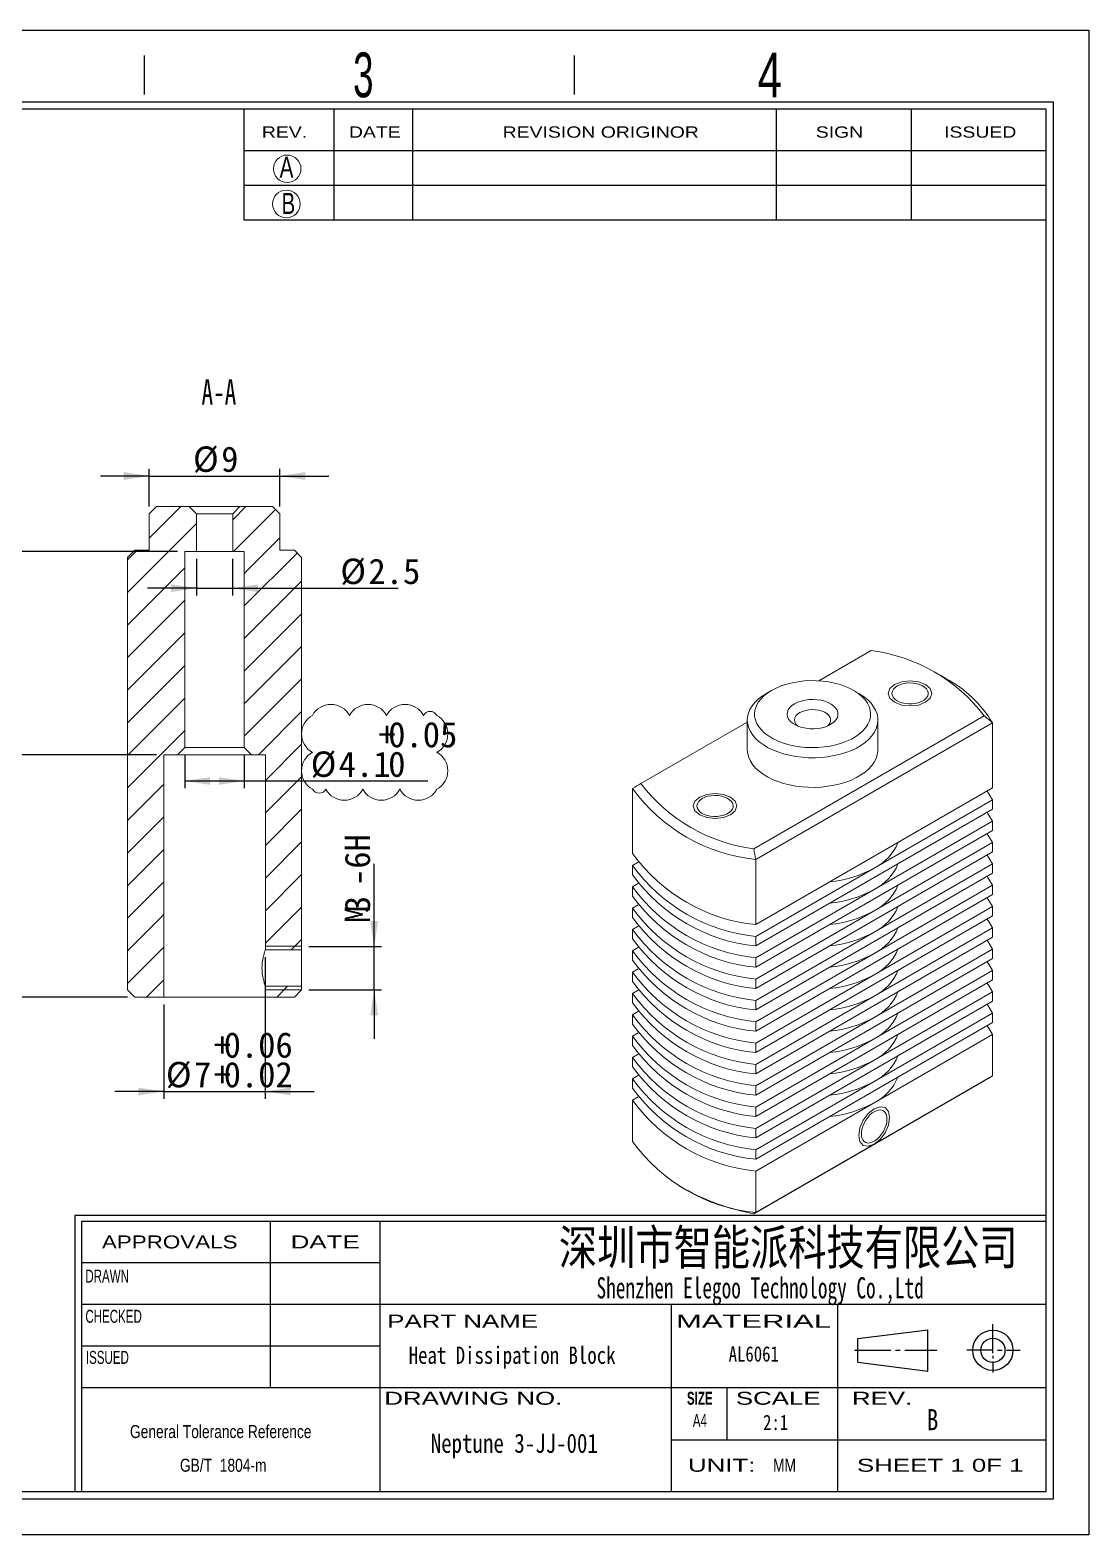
# Model space of a CAD drawing. Header units: millimetres. Extents: x 1 to 148, y 1 to 104.
# Drawn here: x 74.6 to 147.6, y 0.6 to 104.3 of the extents above; entities that cross this region are included whole.
import ezdxf

# ---------------------------------------------------------------- set-up
doc = ezdxf.new("R2010")
doc.units = ezdxf.units.MM
doc.header["$LTSCALE"] = 0.5
doc.layers.add('SLD-0', color=179, linetype='Continuous')
doc.styles.add('SLDTEXTSTYLE0', font='SIMSUN.TTC', dxfattribs={"width": 0.67})
doc.styles.add('SLDTEXTSTYLE1', font='SIMSUN.TTC', dxfattribs={"width": 0.8})
doc.styles.add('SLDTEXTSTYLE10', font='ARIAL.TTF', dxfattribs={"width": 0.7584})
doc.styles.add('SLDTEXTSTYLE11', font='ARIAL.TTF', dxfattribs={"width": 1.2324})
doc.styles.add('SLDTEXTSTYLE12', font='ARIAL.TTF', dxfattribs={"width": 1.7064})
doc.styles.add('SLDTEXTSTYLE13', font='SIMSUN.TTC', dxfattribs={"width": 0.8, "bigfont": 'bigfont'})
doc.styles.add('SLDTEXTSTYLE14', font='SIMKAI.TTF', dxfattribs={"width": 0.67})
doc.styles.add('SLDTEXTSTYLE15', font='SIMSUN.TTC')
doc.styles.add('SLDTEXTSTYLE16', font='仿宋_GB2312', dxfattribs={"width": 0.67})
doc.styles.add('SLDTEXTSTYLE2', font='SIMFANG.TTF', dxfattribs={"width": 0.8})
doc.styles.add('SLDTEXTSTYLE3', font='SIMSUN.TTC', dxfattribs={"width": 0.8})
doc.styles.add('SLDTEXTSTYLE5', font='ARIAL.TTF', dxfattribs={"width": 0.63516})
doc.styles.add('SLDTEXTSTYLE6', font='GOTHIC.TTF', dxfattribs={"width": 0.7304})
doc.styles.add('SLDTEXTSTYLE7', font='GOTHIC.TTF', dxfattribs={"width": 0.61171})
doc.styles.add('SLDTEXTSTYLE8', font='ARIALBD.TTF', dxfattribs={"width": 0.63516})
doc.styles.add('SLDTEXTSTYLE9', font='ARIAL.TTF', dxfattribs={"width": 1.422})
doc.dimstyles.new('SLDDIMSTYLE0', dxfattribs={"dimtxt": 1.75, "dimasz": 1.75, "dimexe": 0, "dimexo": 0.0625, "dimgap": 0.4375, "dimtad": 2, "dimrnd": 1e-09, "dimzin": 12, "dimdsep": 46, "dimtxsty": 'SLDTEXTSTYLE0', "dimsah": 1, "dimcen": 0.09, "dimadec": 0, "dimazin": 3, "dimtfac": 1, "dimtofl": 0, "dimtmove": 0, "dimatfit": 3, "dimfxl": 0, "dimfrac": 2, "dimtolj": 1, "dimtzin": 12, "dimarcsym": 0})
doc.dimstyles.new('SLDDIMSTYLE2', dxfattribs={"dimtxt": 1.75, "dimasz": 1.75, "dimexe": 0, "dimexo": 0.0625, "dimgap": 0.4375, "dimtad": 2, "dimrnd": 1e-09, "dimzin": 12, "dimdsep": 46, "dimtxsty": 'SLDTEXTSTYLE0', "dimsah": 1, "dimcen": 0.09, "dimadec": 0, "dimazin": 3, "dimtfac": 1, "dimtmove": 0, "dimatfit": 0, "dimfxl": 0, "dimfrac": 2, "dimtolj": 1, "dimtzin": 12, "dimarcsym": 0})
doc.dimstyles.new('SLDDIMSTYLE5', dxfattribs={"dimtxt": 1.75, "dimasz": 1.75, "dimexe": 0, "dimexo": 0.0625, "dimgap": 0.4375, "dimtad": 2, "dimrnd": 1e-09, "dimzin": 12, "dimdsep": 46, "dimtxsty": 'SLDTEXTSTYLE0', "dimsah": 1, "dimcen": 0.09, "dimadec": 0, "dimazin": 3, "dimtol": 1, "dimtp": 0.06, "dimtm": -0.02, "dimtfac": 1, "dimtmove": 0, "dimatfit": 0, "dimfxl": 0, "dimfrac": 2, "dimtolj": 1, "dimarcsym": 0})
doc.dimstyles.new('SLDDIMSTYLE6', dxfattribs={"dimtxt": 1.75, "dimasz": 1.75, "dimexe": 0, "dimexo": 0.0625, "dimgap": 0.4375, "dimtad": 2, "dimrnd": 1e-09, "dimzin": 12, "dimdsep": 46, "dimtxsty": 'SLDTEXTSTYLE0', "dimsah": 1, "dimcen": 0.09, "dimadec": 0, "dimazin": 3, "dimtol": 1, "dimtp": 0.05, "dimtfac": 1, "dimtofl": 0, "dimtmove": 0, "dimatfit": 3, "dimfxl": 0, "dimfrac": 2, "dimtolj": 1, "dimarcsym": 0})

# ---------------------------------------------------------------- blocks, each defined once
blk = doc.blocks.new('SW_NOTE_2')
at = {"layer": 'SLD-0', "color": 0, "char_height": 0.8963, "attachment_point": 2, "style": 'SLDTEXTSTYLE10'}
for s, insert in [('General Tolerance Reference ', (6.51, 1.16)), (' GB/T  1804-m', (6.55, -1.16))]:
    blk.add_mtext(s, dxfattribs=dict(at, insert=insert))
blk = doc.blocks.new('_D_9')
at = {"layer": 'SLD-0', "color": 5}
for p, q in [((98.3, 41.2), (98.3, 46.89)), ((93.8, 41.2), (98.8, 41.2)), ((98.3, 38.2), (98.3, 41.2)), ((93.8, 38.2), (98.8, 38.2)), ((98.3, 38.2), (98.3, 34.84))]:
    blk.add_line(p, q, dxfattribs=at)
for points in [[(98.3, 41.2), (98.57, 42.95), (98.03, 42.95)], [(98.3, 38.2), (98.03, 36.45), (98.57, 36.45)]]:
    blk.add_solid(points, dxfattribs=at)
at = {"layer": 'SLD-0', "color": 5, "char_height": 1.75, "attachment_point": 1, "rotation": 90, "style": 'SLDTEXTSTYLE15'}
for s, insert in [(' -6H', (96.27, 44.17)), ('M', (96.27, 42.81)), ('3', (96.27, 43.49))]:
    blk.add_mtext(s, dxfattribs=dict(at, insert=insert))
blk = doc.blocks.new('_D_10')
at = {"layer": 'SLD-0', "color": 5}
for p, q in [((90.8, 40.45), (90.8, 30.7)), ((83.8, 37.2), (83.8, 30.7)), ((83.8, 31.2), (80.44, 31.2)), ((83.8, 31.2), (90.8, 31.2)), ((90.8, 31.2), (94.17, 31.2))]:
    blk.add_line(p, q, dxfattribs=at)
for points in [[(83.8, 31.2), (82.05, 31.47), (82.05, 30.93)], [(90.8, 31.2), (92.55, 30.93), (92.55, 31.47)]]:
    blk.add_solid(points, dxfattribs=at)
at = {"layer": 'SLD-0', "color": 5, "char_height": 1.75, "attachment_point": 1, "style": 'SLDTEXTSTYLE15'}
for s, insert in [('0.06', (87.93, 35.28)), ('+', (87.25, 35.28)), ('%%c', (83.95, 33.24)), ('7', (85.89, 33.24)), ('0.02', (87.93, 33.24)), ('+', (87.25, 33.24))]:
    blk.add_mtext(s, dxfattribs=dict(at, insert=insert))
blk = doc.blocks.new('_D_11')
at = {"layer": 'SLD-0', "color": 5}
for p, q in [((85.25, 54.4), (85.25, 52.1)), ((89.35, 54.4), (89.35, 52.1)), ((85.25, 52.6), (89.35, 52.6)), ((89.35, 52.6), (101.99, 52.6))]:
    blk.add_line(p, q, dxfattribs=at)
for points in [[(85.25, 52.6), (87, 52.33), (87, 52.86)], [(89.35, 52.6), (87.6, 52.86), (87.6, 52.33)]]:
    blk.add_solid(points, dxfattribs=at)
at = {"layer": 'SLD-0', "color": 5, "char_height": 1.75, "attachment_point": 1, "style": 'SLDTEXTSTYLE15'}
for s, insert in [('+', (98.59, 56.67)), ('0.05', (99.27, 56.67)), ('%%c', (93.93, 54.63)), ('4.1', (95.86, 54.63)), ('0', (99.27, 54.63))]:
    blk.add_mtext(s, dxfattribs=dict(at, insert=insert))
blk = doc.blocks.new('_D_12')
at = {"layer": 'SLD-0', "color": 5}
for p, q in [((83.3, 54.4), (72.8, 54.4)), ((73.3, 54.4), (73.3, 37.7)), ((81.3, 37.7), (72.8, 37.7))]:
    blk.add_line(p, q, dxfattribs=at)
for points in [[(73.3, 54.4), (73.03, 52.65), (73.57, 52.65)], [(73.3, 37.7), (73.57, 39.45), (73.03, 39.45)]]:
    blk.add_solid(points, dxfattribs=at)
at = {"layer": 'SLD-0', "color": 5, "insert": (71.27, 45.7), "char_height": 1.75, "attachment_point": 1, "rotation": 90, "style": 'SLDTEXTSTYLE15'}
blk.add_mtext('16.7', dxfattribs=at)
blk = doc.blocks.new('_D_13')
at = {"layer": 'SLD-0', "color": 5}
for p, q in [((86.05, 67.9), (86.05, 65.38)), ((88.55, 67.9), (88.55, 65.38)), ((86.05, 65.88), (82.69, 65.88)), ((86.05, 65.88), (88.55, 65.88)), ((88.55, 65.88), (99.95, 65.88))]:
    blk.add_line(p, q, dxfattribs=at)
for points in [[(86.05, 65.88), (84.3, 66.15), (84.3, 65.61)], [(88.55, 65.88), (90.3, 65.61), (90.3, 66.15)]]:
    blk.add_solid(points, dxfattribs=at)
at = {"layer": 'SLD-0', "color": 5, "char_height": 1.75, "attachment_point": 1, "style": 'SLDTEXTSTYLE15'}
for s, insert in [('%%c', (95.97, 67.92)), ('2.5', (97.91, 67.92))]:
    blk.add_mtext(s, dxfattribs=dict(at, insert=insert))
blk = doc.blocks.new('_D_14')
at = {"layer": 'SLD-0', "color": 5}
for p, q in [((84.75, 68.4), (72.8, 68.4)), ((73.3, 68.4), (73.3, 54.4)), ((83.3, 54.4), (72.8, 54.4))]:
    blk.add_line(p, q, dxfattribs=at)
for points in [[(73.3, 68.4), (73.03, 66.65), (73.57, 66.65)], [(73.3, 54.4), (73.57, 56.15), (73.03, 56.15)]]:
    blk.add_solid(points, dxfattribs=at)
at = {"layer": 'SLD-0', "color": 5, "insert": (71.27, 62.16), "char_height": 1.75, "attachment_point": 1, "rotation": 90, "style": 'SLDTEXTSTYLE15'}
blk.add_mtext('14', dxfattribs=at)
blk = doc.blocks.new('_D_15')
at = {"layer": 'SLD-0', "color": 5}
for p, q in [((82.8, 71.5), (82.8, 74.11)), ((91.8, 71.5), (91.8, 74.11)), ((82.8, 73.61), (79.44, 73.61)), ((82.8, 73.61), (91.8, 73.61)), ((91.8, 73.61), (95.17, 73.61))]:
    blk.add_line(p, q, dxfattribs=at)
for points in [[(82.8, 73.61), (81.05, 73.88), (81.05, 73.34)], [(91.8, 73.61), (93.55, 73.34), (93.55, 73.88)]]:
    blk.add_solid(points, dxfattribs=at)
at = {"layer": 'SLD-0', "color": 5, "char_height": 1.75, "attachment_point": 1, "style": 'SLDTEXTSTYLE15'}
for s, insert in [('%%c', (85.82, 75.65)), ('9', (87.76, 75.65))]:
    blk.add_mtext(s, dxfattribs=dict(at, insert=insert))
blk = doc.blocks.new('SW_REVISION_CLOUD_0')
at = {"layer": 'SLD-0', "color": 0, "linetype": 'Continuous', "lineweight": 0}
for centre, radius, start, end in [((-3.01, 1.84), 1.46, 28.955, 151.045), ((-0.46, 1.84), 1.46, 28.955, 151.045), ((2.09, 1.84), 1.46, 28.955, 151.045), ((-3.58, 1.27), 1.46, 118.955, 241.045), ((3.82, 2.29), 0.53, 28.955, 151.045), ((3.58, 1.27), 1.46, 298.955, 61.045), ((-3.58, -1.27), 1.46, 118.955, 241.045), ((3.58, -1.27), 1.46, 298.955, 61.045), ((-3.82, -2.29), 0.53, 208.955, 331.045), ((-2.09, -1.84), 1.46, 208.955, 331.045), ((0.46, -1.84), 1.46, 208.955, 331.045), ((3.01, -1.84), 1.46, 208.955, 331.045)]:
    blk.add_arc(centre, radius, start, end, dxfattribs=at)

msp = doc.modelspace()

# ---------------------------------------------------------------- hatches: boundary and pattern name
at = {"linetype": 'Continuous', "lineweight": 0}
h = msp.add_hatch(dxfattribs=at)
h.set_pattern_fill('ANSI31', scale=0.5, angle=3e-322, style=0)
h.paths.add_polyline_path([(86.053, 68.404), (86.053, 71.004), (85.553, 71.504), (83.303, 71.504), (82.803, 71.004), (82.803, 68.504), (81.803, 68.504), (81.303, 68.004), (81.303, 62.504), (81.303, 61.504), (81.303, 60.704), (81.303, 59.704), (81.303, 58.904), (81.303, 57.904), (81.303, 57.104), (81.303, 56.104), (81.303, 55.304), (81.303, 54.304), (81.303, 53.504), (81.303, 52.504), (81.303, 51.704), (81.303, 50.704), (81.303, 49.904), (81.303, 48.904), (81.303, 48.104), (81.303, 47.104), (81.303, 46.304), (81.303, 45.304), (81.303, 44.504), (81.303, 43.504), (81.303, 42.704), (81.303, 41.704), (81.303, 38.204), (81.803, 37.704), (83.803, 37.704), (83.803, 54.404), (84.753, 54.404), (85.253, 54.904), (85.253, 68.404)], flags=0)
h = msp.add_hatch(dxfattribs=at)
h.set_pattern_fill('ANSI31', scale=0.5, angle=3e-322, style=0)
h.paths.add_polyline_path([(91.303, 71.504), (89.053, 71.504), (88.553, 71.004), (88.553, 68.404), (89.353, 68.404), (89.353, 54.904), (89.853, 54.404), (90.803, 54.404), (90.803, 40.954), (93.303, 40.954), (93.303, 41.704), (93.303, 42.704), (93.303, 43.504), (93.303, 44.504), (93.303, 45.304), (93.303, 46.304), (93.303, 47.104), (93.303, 48.104), (93.303, 48.904), (93.303, 49.904), (93.303, 50.704), (93.303, 51.704), (93.303, 52.504), (93.303, 53.504), (93.303, 54.304), (93.303, 55.304), (93.303, 56.104), (93.303, 57.104), (93.303, 57.904), (93.303, 58.904), (93.303, 59.704), (93.303, 60.704), (93.303, 61.504), (93.303, 62.504), (93.303, 68.004), (92.803, 68.504), (91.803, 68.504), (91.803, 71.004)], flags=0)
h = msp.add_hatch(dxfattribs=at)
h.set_pattern_fill('ANSI31', scale=0.5, angle=3e-322, style=0)
h.paths.add_polyline_path([(90.803, 38.454), (90.803, 37.704), (92.803, 37.704), (93.303, 38.204), (93.303, 38.454)], flags=0)

# ---------------------------------------------------------------- linework, layer by layer
at = {"color": 7, "linetype": 'Continuous', "lineweight": 15}
for p, q in [((83.303, 71.504), (82.803, 71.004)), ((82.803, 68.504), (82.803, 71.004)), ((85.553, 71.504), (83.303, 71.504)), ((86.053, 71.004), (85.553, 71.504)), ((85.553, 71.504), (89.053, 71.504)), ((86.053, 71.004), (86.053, 68.404)), ((88.553, 71.004), (86.053, 71.004)), ((89.053, 71.504), (88.553, 71.004)), ((88.553, 68.404), (88.553, 71.004)), ((91.303, 71.504), (89.053, 71.504)), ((91.803, 71.004), (91.303, 71.504)), ((91.803, 71.004), (91.803, 68.504)), ((81.803, 68.504), (81.303, 68.004)), ((82.803, 68.504), (81.803, 68.504)), ((92.803, 68.504), (91.803, 68.504)), ((93.303, 68.004), (92.803, 68.504)), ((81.303, 68.004), (81.303, 62.504)), ((85.253, 68.404), (86.053, 68.404)), ((85.253, 68.404), (85.253, 54.904)), ((88.553, 68.404), (86.053, 68.404)), ((88.553, 68.404), (89.353, 68.404)), ((89.353, 54.904), (89.353, 68.404)), ((93.303, 62.504), (93.303, 68.004)), ((81.303, 61.504), (81.303, 62.504)), ((93.303, 62.504), (93.303, 61.504)), ((81.303, 61.504), (81.303, 60.704)), ((93.303, 60.704), (93.303, 61.504)), ((132.56, 61.581), (128.952, 59.499)), ((81.303, 59.704), (81.303, 60.704)), ((93.303, 60.704), (93.303, 59.704)), ((81.303, 59.704), (81.303, 58.904)), ((93.303, 58.904), (93.303, 59.704)), ((137.705, 59.651), (137.352, 59.856)), ((81.303, 57.904), (81.303, 58.904)), ((93.303, 58.904), (93.303, 57.904)), ((125.683, 58.836), (125.329, 58.632)), ((131.694, 58.632), (131.34, 58.836)), ((81.303, 57.904), (81.303, 57.104)), ((81.303, 56.104), (81.303, 57.104)), ((93.303, 57.104), (93.303, 57.904)), ((93.303, 57.104), (93.303, 56.104)), ((124.463, 47.927), (140.338, 57.091)), ((81.303, 56.104), (81.303, 55.304)), ((93.303, 55.304), (93.303, 56.104)), ((124.012, 56.646), (116.685, 52.417)), ((124.012, 56.795), (124.012, 54.754)), ((140.909, 56.604), (124.599, 47.189)), ((133.012, 54.754), (133.012, 56.795)), ((140.909, 52.113), (140.909, 56.604)), ((81.303, 54.304), (81.303, 55.304)), ((93.303, 55.304), (93.303, 54.304)), ((81.303, 54.304), (81.303, 53.504)), ((83.803, 54.404), (83.803, 37.704)), ((83.803, 54.404), (84.753, 54.404)), ((84.753, 54.404), (85.253, 54.904)), ((89.853, 54.404), (84.753, 54.404)), ((85.253, 54.904), (89.353, 54.904)), ((89.353, 54.904), (89.853, 54.404)), ((89.853, 54.404), (90.803, 54.404)), ((90.803, 40.954), (90.803, 54.404)), ((93.303, 53.504), (93.303, 54.304)), ((81.303, 52.504), (81.303, 53.504)), ((93.303, 53.504), (93.303, 52.504)), ((81.303, 52.504), (81.303, 51.704)), ((93.303, 51.704), (93.303, 52.504)), ((116.114, 47.596), (116.114, 52.087)), ((140.909, 52.113), (132.754, 47.405)), ((81.303, 50.704), (81.303, 51.704)), ((93.303, 51.704), (93.303, 50.704)), ((132.754, 46.589), (140.909, 51.296)), ((140.909, 50.643), (140.909, 51.296)), ((81.303, 50.704), (81.303, 49.904)), ((81.303, 48.904), (81.303, 49.904)), ((93.303, 49.904), (93.303, 50.704)), ((93.303, 49.904), (93.303, 48.904)), ((140.909, 50.643), (132.754, 45.936)), ((132.754, 45.119), (140.909, 49.827)), ((140.909, 49.173), (140.909, 49.827)), ((81.303, 48.904), (81.303, 48.104)), ((93.303, 48.104), (93.303, 48.904)), ((140.909, 49.173), (132.754, 44.466)), ((81.303, 47.104), (81.303, 48.104)), ((93.303, 48.104), (93.303, 47.104)), ((132.754, 43.649), (140.909, 48.357)), ((140.909, 47.704), (132.754, 42.996)), ((140.909, 47.704), (140.909, 48.357)), ((81.303, 47.104), (81.303, 46.304)), ((93.303, 46.304), (93.303, 47.104)), ((116.491, 46.997), (116.114, 46.78)), ((116.114, 46.126), (116.114, 46.78)), ((132.754, 47.405), (124.599, 42.698)), ((124.599, 47.189), (124.599, 42.698)), ((132.754, 42.179), (140.909, 46.887)), ((140.909, 46.234), (140.909, 46.887)), ((81.303, 45.304), (81.303, 46.304)), ((93.303, 46.304), (93.303, 45.304)), ((124.599, 41.881), (132.754, 46.589)), ((132.754, 45.936), (124.599, 41.228)), ((140.909, 46.234), (132.754, 41.526)), ((81.303, 45.304), (81.303, 44.504)), ((93.303, 44.504), (93.303, 45.304)), ((116.491, 45.527), (116.114, 45.31)), ((116.114, 44.657), (116.114, 45.31)), ((124.599, 40.411), (132.754, 45.119)), ((132.754, 40.71), (140.909, 45.417)), ((140.909, 44.764), (132.754, 40.056)), ((140.909, 44.764), (140.909, 45.417)), ((81.303, 43.504), (81.303, 44.504)), ((93.303, 44.504), (93.303, 43.504)), ((116.491, 44.058), (116.114, 43.84)), ((116.114, 43.187), (116.114, 43.84)), ((132.754, 44.466), (124.599, 39.758)), ((124.599, 38.942), (132.754, 43.649)), ((132.754, 39.24), (140.909, 43.948)), ((140.909, 43.294), (140.909, 43.948)), ((81.303, 43.504), (81.303, 42.704)), ((81.303, 41.704), (81.303, 42.704)), ((93.303, 42.704), (93.303, 43.504)), ((93.303, 42.704), (93.303, 41.704)), ((116.491, 42.588), (116.114, 42.37)), ((132.754, 42.996), (124.599, 38.288)), ((140.909, 43.294), (132.754, 38.587)), ((81.303, 41.704), (81.303, 38.204)), ((93.303, 40.954), (93.303, 41.704)), ((116.114, 41.717), (116.114, 42.37)), ((124.599, 37.472), (132.754, 42.179)), ((124.599, 41.881), (124.599, 41.228)), ((132.754, 41.526), (124.599, 36.819)), ((132.754, 37.77), (140.909, 42.478)), ((140.909, 41.825), (132.754, 37.117)), ((140.909, 41.825), (140.909, 42.478)), ((93.303, 40.954), (90.803, 40.954)), ((93.303, 38.454), (93.303, 40.954)), ((116.491, 41.118), (116.114, 40.901)), ((116.114, 40.247), (116.114, 40.901)), ((124.599, 36.002), (132.754, 40.71)), ((132.754, 36.3), (140.909, 41.008)), ((140.909, 40.355), (140.909, 41.008)), ((116.491, 39.648), (116.114, 39.431)), ((116.114, 38.778), (116.114, 39.431)), ((124.599, 40.411), (124.599, 39.758)), ((132.754, 40.056), (124.599, 35.349)), ((140.909, 40.355), (132.754, 35.647)), ((132.754, 34.831), (140.909, 39.538)), ((140.909, 38.885), (140.909, 39.538)), ((90.803, 37.704), (90.803, 38.454)), ((90.803, 38.454), (93.303, 38.454)), ((93.303, 38.204), (93.303, 38.454)), ((124.599, 34.532), (132.754, 39.24)), ((124.599, 38.942), (124.599, 38.288)), ((132.754, 38.587), (124.599, 33.879)), ((140.909, 38.885), (132.754, 34.177)), ((81.303, 38.204), (81.803, 37.704)), ((83.803, 37.704), (81.803, 37.704)), ((83.803, 37.704), (90.803, 37.704)), ((92.803, 37.704), (90.803, 37.704)), ((92.803, 37.704), (93.303, 38.204)), ((116.491, 38.178), (116.114, 37.961)), ((116.114, 37.308), (116.114, 37.961)), ((124.599, 33.063), (132.754, 37.77)), ((124.599, 37.472), (124.599, 36.819)), ((132.754, 33.361), (140.909, 38.068)), ((140.909, 37.415), (132.754, 32.708)), ((140.909, 37.415), (140.909, 38.068)), ((116.491, 36.709), (116.114, 36.491)), ((116.114, 35.838), (116.114, 36.491)), ((132.754, 37.117), (124.599, 32.409)), ((124.599, 31.593), (132.754, 36.3)), ((132.754, 31.891), (140.909, 36.599)), ((140.909, 35.945), (140.909, 36.599)), ((124.599, 36.002), (124.599, 35.349)), ((132.754, 35.647), (124.599, 30.94)), ((140.909, 35.945), (132.754, 31.238)), ((116.491, 35.239), (116.114, 35.021)), ((116.114, 34.368), (116.114, 35.021)), ((124.599, 30.123), (132.754, 34.831)), ((124.599, 34.532), (124.599, 33.879)), ((132.754, 30.421), (140.909, 35.129)), ((140.909, 32.271), (140.909, 35.129)), ((116.491, 33.769), (116.114, 33.552)), ((116.114, 32.898), (116.114, 33.552)), ((132.754, 34.177), (124.599, 29.47)), ((124.599, 28.653), (132.754, 33.361)), ((116.491, 32.299), (116.114, 32.082)), ((124.599, 33.063), (124.599, 32.409)), ((132.754, 32.708), (124.599, 28)), ((124.599, 22.856), (140.909, 32.271)), ((116.114, 31.429), (116.114, 32.082)), ((140.338, 31.941), (124.463, 22.777)), ((124.599, 27.183), (132.754, 31.891)), ((124.599, 31.593), (124.599, 30.94)), ((132.754, 31.238), (124.599, 26.53)), ((116.491, 30.83), (116.114, 30.612)), ((116.114, 27.754), (116.114, 30.612)), ((124.599, 25.714), (132.754, 30.421)), ((124.599, 30.123), (124.599, 29.47)), ((124.599, 28.653), (124.599, 28)), ((124.599, 27.183), (124.599, 26.53)), ((124.599, 25.714), (124.599, 22.856)), ((119.318, 24.707), (119.671, 24.503))]:
    msp.add_line(p, q, dxfattribs=at)
at = {"color": 7, "linetype": 'Continuous', "lineweight": 0}
for p, q in [((93.303, 41.204), (90.803, 41.204)), ((93.303, 38.204), (90.803, 38.204))]:
    msp.add_line(p, q, dxfattribs=at)
at = {"color": 7, "linetype": 'Continuous', "lineweight": 15, "flags": 128}
for points in [[(125.683, 58.836), (125.399, 58.653), (125.149, 58.454), (124.938, 58.241), (124.767, 58.016), (124.639, 57.781), (124.554, 57.54), (124.515, 57.296), (124.52, 57.05), (124.571, 56.806), (124.667, 56.566), (124.806, 56.334), (124.987, 56.112), (125.208, 55.901), (125.467, 55.706), (125.759, 55.528), (126.084, 55.368), (126.435, 55.23), (126.81, 55.114), (127.205, 55.021), (127.614, 54.953), (128.033, 54.911), (128.458, 54.895), (128.884, 54.904), (129.305, 54.94), (129.717, 55.002), (130.116, 55.088), (130.496, 55.199), (130.854, 55.332), (131.185, 55.486), (131.487, 55.66), (131.754, 55.851), (131.985, 56.058), (132.176, 56.277), (132.326, 56.507), (132.432, 56.745), (132.494, 56.989), (132.511, 57.234), (132.483, 57.479), (132.41, 57.722), (132.292, 57.958), (132.132, 58.186), (131.93, 58.402), (131.69, 58.605), (131.414, 58.792), (131.105, 58.961), (130.767, 59.111), (130.403, 59.238), (130.018, 59.343), (129.615, 59.423), (129.2, 59.478), (128.778, 59.507), (128.352, 59.511), (127.928, 59.488), (127.511, 59.439), (127.105, 59.365), (126.715, 59.266), (126.345, 59.145), (126, 59.001), (125.683, 58.836)], [(134.345, 59.142), (134.194, 59.036), (134.08, 58.916), (134.008, 58.785), (133.979, 58.649), (133.996, 58.512), (134.058, 58.38), (134.162, 58.256), (134.304, 58.146), (134.48, 58.054), (134.683, 57.983), (134.906, 57.935), (135.14, 57.912), (135.377, 57.915), (135.61, 57.944), (135.828, 57.998), (136.025, 58.075), (136.193, 58.172), (136.326, 58.286), (136.42, 58.412), (136.47, 58.546), (136.476, 58.683), (136.437, 58.819), (136.353, 58.947), (136.23, 59.064), (136.07, 59.166), (135.88, 59.248), (135.666, 59.308), (135.436, 59.343), (135.199, 59.353), (134.963, 59.337), (134.737, 59.295), (134.528, 59.229), (134.345, 59.142)], [(131.694, 58.632), (131.772, 58.586), (132.065, 58.389), (132.322, 58.177), (132.541, 57.951), (132.721, 57.714), (132.858, 57.468), (132.953, 57.214), (133.003, 56.957), (133.008, 56.698), (132.969, 56.44), (132.886, 56.186), (132.759, 55.937), (132.59, 55.697), (132.38, 55.468), (132.132, 55.253), (131.848, 55.052), (131.531, 54.869), (131.184, 54.705), (130.81, 54.562), (130.413, 54.441), (129.998, 54.343), (129.568, 54.27), (129.127, 54.222), (128.68, 54.199), (128.231, 54.202), (127.785, 54.231), (127.347, 54.286), (126.92, 54.365), (126.509, 54.469), (126.117, 54.596), (125.75, 54.744), (125.41, 54.913), (125.101, 55.101), (124.825, 55.305), (124.587, 55.524), (124.387, 55.756), (124.228, 55.999), (124.112, 56.249), (124.04, 56.504), (124.012, 56.763), (124.029, 57.022), (124.09, 57.278), (124.195, 57.53), (124.343, 57.774), (124.533, 58.009), (124.762, 58.232), (125.029, 58.44), (125.33, 58.632), (125.33, 58.632)], [(127.274, 57.918), (127.489, 58.023), (127.73, 58.107), (127.991, 58.168), (128.266, 58.204), (128.547, 58.214), (128.827, 58.197), (129.099, 58.155), (129.356, 58.088), (129.591, 57.999), (129.798, 57.888), (129.972, 57.76), (130.107, 57.618), (130.202, 57.465), (130.253, 57.305), (130.258, 57.142), (130.219, 56.981), (130.135, 56.826), (130.009, 56.681), (129.845, 56.549), (129.645, 56.434), (129.417, 56.339), (129.165, 56.266), (128.896, 56.218), (128.617, 56.195), (128.336, 56.198), (128.059, 56.228), (127.793, 56.282), (127.547, 56.361), (127.325, 56.461), (127.134, 56.58), (126.979, 56.716), (126.863, 56.864), (126.79, 57.021), (126.762, 57.183), (126.779, 57.345), (126.841, 57.504), (126.946, 57.655), (127.092, 57.794), (127.274, 57.918)], [(127.628, 57.305), (127.476, 57.2), (127.363, 57.079), (127.29, 56.949), (127.262, 56.812), (127.279, 56.676), (127.34, 56.543), (127.444, 56.42), (127.481, 56.387)], [(129.543, 56.387), (129.609, 56.449), (129.702, 56.575), (129.753, 56.71), (129.758, 56.847), (129.719, 56.982), (129.636, 57.11), (129.512, 57.228), (129.352, 57.329), (129.162, 57.411), (128.948, 57.471), (128.719, 57.507), (128.482, 57.517), (128.246, 57.5), (128.02, 57.459), (127.811, 57.393), (127.628, 57.305)], [(124.012, 54.754), (124.012, 54.721), (124.04, 54.463), (124.112, 54.207), (124.228, 53.957), (124.387, 53.715), (124.587, 53.483), (124.825, 53.264), (125.101, 53.059), (125.41, 52.872), (125.75, 52.703), (126.117, 52.554), (126.509, 52.428), (126.92, 52.324), (127.347, 52.245), (127.785, 52.19), (128.231, 52.161), (128.68, 52.158), (129.127, 52.18), (129.568, 52.229), (129.998, 52.302), (130.413, 52.399), (130.81, 52.52), (131.184, 52.664), (131.531, 52.828), (131.848, 53.011), (132.132, 53.211), (132.38, 53.427), (132.59, 53.656), (132.759, 53.896), (132.886, 54.144), (132.969, 54.399), (133.008, 54.657), (133.012, 54.754)], [(140.532, 51.896), (140.652, 51.721), (140.909, 51.296)], [(120.91, 51.386), (120.759, 51.28), (120.645, 51.16), (120.573, 51.029), (120.544, 50.893), (120.561, 50.756), (120.623, 50.624), (120.727, 50.5), (120.869, 50.39), (121.045, 50.298), (121.248, 50.227), (121.471, 50.179), (121.705, 50.156), (121.942, 50.159), (122.175, 50.189), (122.393, 50.243), (122.59, 50.319), (122.758, 50.416), (122.891, 50.53), (122.985, 50.656), (123.035, 50.79), (123.041, 50.927), (123.001, 51.063), (122.918, 51.191), (122.795, 51.308), (122.635, 51.41), (122.445, 51.492), (122.231, 51.552), (122.001, 51.588), (121.764, 51.597), (121.528, 51.581), (121.302, 51.539), (121.093, 51.473), (120.91, 51.386)], [(140.532, 50.426), (140.652, 50.252), (140.909, 49.827)], [(140.532, 48.956), (140.652, 48.782), (140.909, 48.357)], [(140.532, 47.486), (140.652, 47.312), (140.909, 46.887)], [(140.532, 46.016), (140.652, 45.842), (140.909, 45.417)], [(140.532, 44.547), (140.652, 44.372), (140.909, 43.948)], [(140.532, 43.077), (140.652, 42.903), (140.909, 42.478)], [(140.532, 41.607), (140.652, 41.433), (140.909, 41.008)], [(140.532, 40.137), (140.652, 39.963), (140.909, 39.538)], [(140.532, 38.668), (140.652, 38.493), (140.909, 38.068)], [(140.532, 37.198), (140.652, 37.024), (140.909, 36.599)], [(140.532, 35.728), (140.652, 35.554), (140.909, 35.129)], [(133.638, 29.298), (133.622, 29.482), (133.575, 29.641), (133.498, 29.769), (133.394, 29.862), (133.267, 29.916), (133.121, 29.929), (132.963, 29.9), (132.796, 29.832), (132.628, 29.726), (132.465, 29.586), (132.312, 29.417), (132.175, 29.225), (132.059, 29.018), (131.969, 28.802), (131.906, 28.586), (131.874, 28.377), (131.874, 28.183), (131.906, 28.011), (131.969, 27.867), (132.059, 27.756), (132.175, 27.683), (132.312, 27.649), (132.465, 27.657), (132.628, 27.705), (132.796, 27.793), (132.963, 27.917), (133.121, 28.072), (133.267, 28.253), (133.394, 28.453), (133.498, 28.666), (133.575, 28.883), (133.622, 29.096), (133.638, 29.298)]]:
    msp.add_lwpolyline(points, dxfattribs=at)
at = {"color": 7, "linetype": 'Continuous', "lineweight": 0, "flags": 128}
for points in [[(134.168, 59.244), (134.655, 59.432), (135.229, 59.498), (135.803, 59.432), (136.29, 59.244), (136.615, 58.963), (136.729, 58.632), (136.615, 58.3), (136.29, 58.019), (135.803, 57.832), (135.229, 57.766), (134.655, 57.832), (134.168, 58.019), (133.843, 58.3), (133.729, 58.632), (133.843, 58.963), (134.168, 59.244)], [(120.733, 51.488), (121.22, 51.676), (121.794, 51.742), (122.368, 51.676), (122.855, 51.488), (123.18, 51.207), (123.294, 50.876), (123.18, 50.545), (122.855, 50.264), (122.368, 50.076), (121.794, 50.01), (121.22, 50.076), (120.733, 50.264), (120.408, 50.545), (120.294, 50.876), (120.408, 51.207), (120.733, 51.488)], [(132.754, 30.013), (133.16, 30.154), (133.504, 30.087), (133.734, 29.823), (133.815, 29.401), (133.734, 28.885), (133.504, 28.355), (133.16, 27.891), (132.754, 27.563), (132.348, 27.422), (132.004, 27.489), (131.774, 27.754), (131.694, 28.176), (131.774, 28.691), (132.004, 29.221), (132.348, 29.685), (132.754, 30.013)]]:
    msp.add_lwpolyline(points, dxfattribs=at)
at = {"color": 7, "linetype": 'Continuous', "lineweight": 15}
for centre, radius, start, end in [((131.07, 50.018), 11.658, 37.34749, 82.65789), ((133.813, 52.351), 8.273, 30.93196, 61.92974), ((125.793, 59.055), 11.926, 215.74926, 264.25612), ((125.953, 59.489), 11.658, 217.34749, 262.65789), ((131.244, 49.636), 3.401, 296.37267, 337.80661), ((125.793, 54.564), 11.926, 215.74926, 264.25612), ((125.793, 53.747), 11.926, 215.74926, 264.25612), ((131.244, 48.166), 3.401, 296.37267, 337.80661), ((125.793, 53.094), 11.926, 215.74926, 264.25612), ((128.924, 53.553), 7.948, 275.6146, 298.81112), ((125.793, 52.277), 11.926, 215.74926, 264.25612), ((125.793, 51.624), 11.926, 215.74926, 264.25612), ((128.924, 52.083), 7.948, 275.6146, 298.81112), ((131.244, 46.696), 3.401, 296.37267, 337.80661), ((125.793, 50.808), 11.926, 215.74926, 264.25612), ((128.924, 50.613), 7.948, 275.6146, 298.81112), ((131.244, 45.226), 3.401, 296.37267, 337.80661), ((125.793, 50.154), 11.926, 215.74926, 264.25612), ((125.793, 49.338), 11.926, 215.74926, 264.25612), ((125.793, 48.685), 11.926, 215.74926, 264.25612), ((128.924, 49.143), 7.948, 275.6146, 298.81112), ((131.244, 43.757), 3.401, 296.37267, 337.80661), ((125.793, 47.868), 11.926, 215.74926, 264.25612), ((128.924, 47.674), 7.948, 275.6146, 298.81112), ((131.244, 42.287), 3.401, 296.37267, 337.80661), ((125.793, 47.215), 11.926, 215.74926, 264.25612), ((125.793, 46.398), 11.926, 215.74926, 264.25612), ((131.244, 40.817), 3.401, 296.37267, 337.80661), ((125.793, 45.745), 11.926, 215.74926, 264.25612), ((128.924, 46.204), 7.948, 275.6146, 298.81112), ((125.793, 44.929), 11.926, 215.74926, 264.25612), ((128.924, 44.734), 7.948, 275.6146, 298.81112), ((131.244, 39.347), 3.401, 296.37267, 337.80661), ((125.793, 44.275), 11.926, 215.74926, 264.25612), ((125.793, 43.459), 11.926, 215.74926, 264.25612), ((128.924, 43.264), 7.948, 275.6146, 298.81112), ((131.244, 37.877), 3.401, 296.37267, 337.80661), ((125.793, 42.806), 11.926, 215.74926, 264.25612), ((125.793, 41.989), 11.926, 215.74926, 264.25612), ((125.793, 41.336), 11.926, 215.74926, 264.25612), ((128.924, 41.794), 7.948, 275.6146, 298.81112), ((131.244, 36.408), 3.401, 296.37267, 337.80661), ((125.793, 40.519), 11.926, 215.74926, 264.25612), ((128.924, 40.325), 7.948, 275.6146, 298.81112), ((131.244, 34.938), 3.401, 296.37267, 337.80661), ((125.793, 39.866), 11.926, 215.74926, 264.25612), ((131.129, 33.574), 3.547, 297.26327, 336.916), ((125.793, 39.049), 11.926, 215.74926, 264.25612), ((125.793, 38.396), 11.926, 215.74926, 264.25612), ((128.924, 38.855), 7.948, 275.6146, 298.81112), ((125.793, 37.58), 11.926, 215.74926, 264.25612), ((128.849, 37.628), 8.197, 275.97239, 298.45333), ((125.793, 34.722), 11.926, 215.74926, 264.25612), ((127.299, 38.169), 15.65, 240.83283, 259.56259)]:
    msp.add_arc(centre, radius, start, end, dxfattribs=at)
for points in [[(140.338, 57.091), (140.529, 56.929), (140.719, 56.767), (140.909, 56.604)], [(116.114, 52.087), (116.304, 52.197), (116.494, 52.307), (116.685, 52.417)], [(124.463, 47.927), (124.508, 47.681), (124.553, 47.435), (124.599, 47.189)], [(140.909, 32.271), (140.719, 32.161), (140.529, 32.052), (140.338, 31.941)], [(124.463, 22.777), (124.508, 22.803), (124.553, 22.829), (124.599, 22.856)]]:
    msp.add_open_spline(points, degree=3, dxfattribs=at)
msp.add_open_spline([(90.803, 40.954), (90.803, 40.954), (90.79, 40.921), (90.748, 40.795), (90.719, 40.703), (90.659, 40.473), (90.629, 40.336), (90.585, 40.033), (90.572, 39.871), (90.572, 39.537), (90.585, 39.374), (90.629, 39.072), (90.659, 38.934), (90.719, 38.706), (90.749, 38.613), (90.79, 38.488), (90.803, 38.454), (90.803, 38.454)], degree=3, knots=[0, 0, 0, 0, 0.125, 0.125, 0.25, 0.25, 0.375, 0.375, 0.5, 0.5, 0.625, 0.625, 0.75, 0.75, 0.875, 0.875, 1, 1, 1, 1], dxfattribs=at)
at = {"layer": 'SLD-0'}
for p, q in [((0.795, 104.337), (147.553, 104.337)), ((147.553, 104.337), (147.553, 0.647)), ((6.337, 98.905), (144.591, 98.905)), ((126.009, 98.905), (126.009, 91.257)), ((135.3, 98.905), (135.3, 91.257)), ((144.591, 98.905), (144.591, 3.609)), ((144.591, 3.609), (6.337, 3.609)), ((147.553, 0.647), (0.795, 0.647))]:
    msp.add_line(p, q, dxfattribs=at)
at = {"layer": 'SLD-0', "color": 6, "linetype": 'Continuous'}
for p, q in [((82.476, 99.893), (82.476, 102.585)), ((112.102, 99.893), (112.102, 102.585)), ((5.844, 99.399), (145.084, 99.399)), ((145.084, 99.399), (145.084, 3.116)), ((145.084, 3.116), (5.844, 3.116))]:
    msp.add_line(p, q, dxfattribs=at)
at = {"layer": 'SLD-0', "color": 179, "linetype": 'Continuous'}
for p, q in [((89.329, 98.905), (89.329, 91.257)), ((95.525, 98.905), (95.525, 91.257)), ((100.943, 98.905), (100.943, 91.257)), ((89.329, 96.037), (144.591, 96.037)), ((89.329, 93.647), (144.591, 93.647)), ((89.329, 91.257), (144.591, 91.257)), ((144.591, 22.665), (77.665, 22.665)), ((77.665, 22.665), (77.665, 3.609)), ((144.591, 22.253), (78.143, 22.253)), ((78.143, 22.253), (78.143, 3.609)), ((91.14, 22.253), (91.14, 10.78)), ((98.699, 22.253), (98.699, 3.609)), ((98.699, 19.385), (78.143, 19.385)), ((144.591, 16.517), (78.143, 16.517)), ((118.776, 16.517), (118.776, 3.609)), ((130.249, 3.609), (130.249, 16.517)), ((131.628, 14.177), (136.444, 14.769)), ((136.444, 11.923), (136.444, 14.769)), ((140.935, 13.175), (140.935, 15.158)), ((98.699, 13.648), (78.143, 13.648)), ((131.628, 12.553), (131.628, 14.177)), ((131.393, 13.366), (133.915, 13.366)), ((131.628, 12.553), (136.444, 11.923)), ((134.23, 13.366), (134.546, 13.366)), ((134.861, 13.366), (137.068, 13.366)), ((140.935, 13.366), (139.134, 13.366)), ((140.935, 12.983), (140.935, 12.792)), ((140.935, 12.6), (140.935, 11.833)), ((141.25, 13.366), (141.565, 13.366)), ((141.881, 13.366), (142.826, 13.366)), ((144.591, 10.78), (78.143, 10.78)), ((122.601, 10.78), (122.601, 7.195)), ((118.776, 7.195), (144.591, 7.195))]:
    msp.add_line(p, q, dxfattribs=at)
at = {"layer": 'SLD-0', "lineweight": 0}
for centre in [(92.311, 94.782), (92.25, 92.357)]:
    msp.add_circle(centre, 0.947, dxfattribs=at)
at = {"layer": 'SLD-0', "color": 179, "linetype": 'Continuous'}
for radius in [1.386, 0.834]:
    msp.add_circle((140.935, 13.366), radius, dxfattribs=at)

# ---------------------------------------------------------------- block references
at = {"layer": 'SLD-0', "color": 1, "linetype": 'Continuous', "lineweight": 0}
msp.add_blockref('SW_REVISION_CLOUD_0', (98.336, 54.572), dxfattribs=at)
at = {"layer": 'SLD-0', "color": 179}
msp.add_blockref('SW_NOTE_2', (81.219, 7.055), dxfattribs=at)

# ---------------------------------------------------------------- texts
at = {"layer": 'SLD-0'}
for s, insert, char_height, attachment_point, style in [('3', (96.853, 102.797), 3.086, 1, 'SLDTEXTSTYLE7'), ('4', (124.72, 102.793), 3.086, 1, 'SLDTEXTSTYLE6'), ('A', (91.789, 95.626), 1.452, 1, 'SLDTEXTSTYLE6'), ('B', (91.916, 93.119), 1.452, 1, 'SLDTEXTSTYLE6'), ('A-A', (87.601, 80.278), 1.75, 2, 'SLDTEXTSTYLE16'), ('\\M+1905B圳\\M+18E73\\M+19271\\M+1945C\\M+19468\\M+189C8\\M+18B5A\\M+1974C\\M+18CC0\\M+18CF6\\M+18E69', (126.838, 21.669), 2.41404, 2, 'SLDTEXTSTYLE13'), ('Heat Dissipation Block', (107.808, 13.625), 1.19063, 2, 'SLDTEXTSTYLE3'), ('AL6061', (124.46, 13.648), 1.0583, 2, 'SLDTEXTSTYLE3'), ('B', (136.386, 9.315), 1.455, 1, 'SLDTEXTSTYLE1'), ('Neptune 3-JJ-001', (107.959, 7.624), 1.32292, 2, 'SLDTEXTSTYLE3')]:
    msp.add_mtext(s, dxfattribs=dict(at, insert=insert, char_height=char_height, attachment_point=attachment_point, style=style))
at = {"layer": 'SLD-0', "color": 179}
for s, insert, char_height, attachment_point, style in [('REV.', (90.564, 97.7), 0.7768, 1, 'SLDTEXTSTYLE11'), ('DATE', (96.563, 97.7), 0.7768, 1, 'SLDTEXTSTYLE11'), ('REVISION ORIGINOR', (107.154, 97.7), 0.77682, 1, 'SLDTEXTSTYLE11'), ('SIGN', (128.733, 97.7), 0.7768, 1, 'SLDTEXTSTYLE11'), ('ISSUED', (137.574, 97.7), 0.7768, 1, 'SLDTEXTSTYLE11'), ('APPROVALS', (84.213, 21.281), 0.8963, 2, 'SLDTEXTSTYLE11'), ('DATE', (94.925, 21.281), 0.8963, 2, 'SLDTEXTSTYLE9'), ('DRAWN', (79.902, 18.926), 0.8963, 2, 'SLDTEXTSTYLE5'), ('Shenzhen Elegoo Technology Co.,Ltd', (124.899, 18.4), 1.45521, 2, 'SLDTEXTSTYLE14'), ('CHECKED', (80.348, 16.157), 0.8963, 2, 'SLDTEXTSTYLE5'), ('PART NAME', (104.397, 15.823), 0.8963, 2, 'SLDTEXTSTYLE9'), ('MATERIAL', (124.44, 15.823), 0.8963, 2, 'SLDTEXTSTYLE12'), ('ISSUED', (79.918, 13.327), 0.8963, 2, 'SLDTEXTSTYLE5'), ('DRAWING NO.', (105.134, 10.511), 0.89633, 2, 'SLDTEXTSTYLE9'), ('SIZE', (120.739, 10.511), 0.8963, 2, 'SLDTEXTSTYLE8'), ('SCALE', (126.144, 10.511), 0.8963, 2, 'SLDTEXTSTYLE9'), ('REV.', (133.305, 10.511), 0.8963, 2, 'SLDTEXTSTYLE9'), ('A4', (120.745, 8.977), 0.8963, 2, 'SLDTEXTSTYLE5'), ('2:1', (125.965, 8.928), 1.0583, 2, 'SLDTEXTSTYLE2'), ('UNIT:', (122.249, 5.895), 0.8963, 2, 'SLDTEXTSTYLE9'), ('MM', (126.58, 5.895), 0.8963, 2, 'SLDTEXTSTYLE10'), ('SHEET 1 0F 1', (137.31, 5.895), 0.89633, 2, 'SLDTEXTSTYLE9')]:
    msp.add_mtext(s, dxfattribs=dict(at, insert=insert, char_height=char_height, attachment_point=attachment_point, style=style))

# ---------------------------------------------------------------- dimensions: what is measured, and where the dimension line sits
at = {"layer": 'SLD-0', "color": 5}
for base, p1, p2, dimstyle, picture, middle in [((91.803, 73.611), (82.803, 71.004), (91.803, 71.004), 'SLDDIMSTYLE2', '_D_15', (87.133, 73.611)), ((88.553, 65.88), (86.053, 68.404), (88.553, 68.404), 'SLDDIMSTYLE2', '_D_13', (97.959, 65.88)), ((89.353, 52.596), (85.253, 54.904), (89.353, 54.904), 'SLDDIMSTYLE6', '_D_11', (97.959, 52.596)), ((90.803, 31.203), (83.803, 37.704), (90.803, 40.954), 'SLDDIMSTYLE5', '_D_10', (87.303, 31.203))]:
    dim = msp.add_linear_dim(base=base, p1=p1, p2=p2, text='%%c<>', dimstyle=dimstyle, dxfattribs=at)
    dim.commit()
    dim.dimension.update_dxf_attribs({"geometry": picture, "text_midpoint": middle, "dimtype": 160})
for base, p1, p2, picture, middle in [((73.303, 54.404), (85.253, 68.404), (83.803, 54.404), '_D_14', (73.303, 62.844)), ((73.303, 37.704), (83.803, 54.404), (81.803, 37.704), '_D_12', (73.303, 47.057))]:
    dim = msp.add_linear_dim(base=base, p1=p1, p2=p2, angle=90, dimstyle='SLDDIMSTYLE0', dxfattribs=at)
    dim.commit()
    dim.dimension.update_dxf_attribs({"geometry": picture, "text_midpoint": middle, "dimtype": 160})
dim = msp.add_linear_dim(base=(98.303, 41.204), p1=(93.303, 38.204), p2=(93.303, 41.204), angle=90, text='M<> -6H', dimstyle='SLDDIMSTYLE2', dxfattribs=at)
dim.commit()
dim.dimension.update_dxf_attribs({"geometry": '_D_9', "text_midpoint": (98.303, 44.848), "dimtype": 160})

doc.saveas('drawing.dxf')
